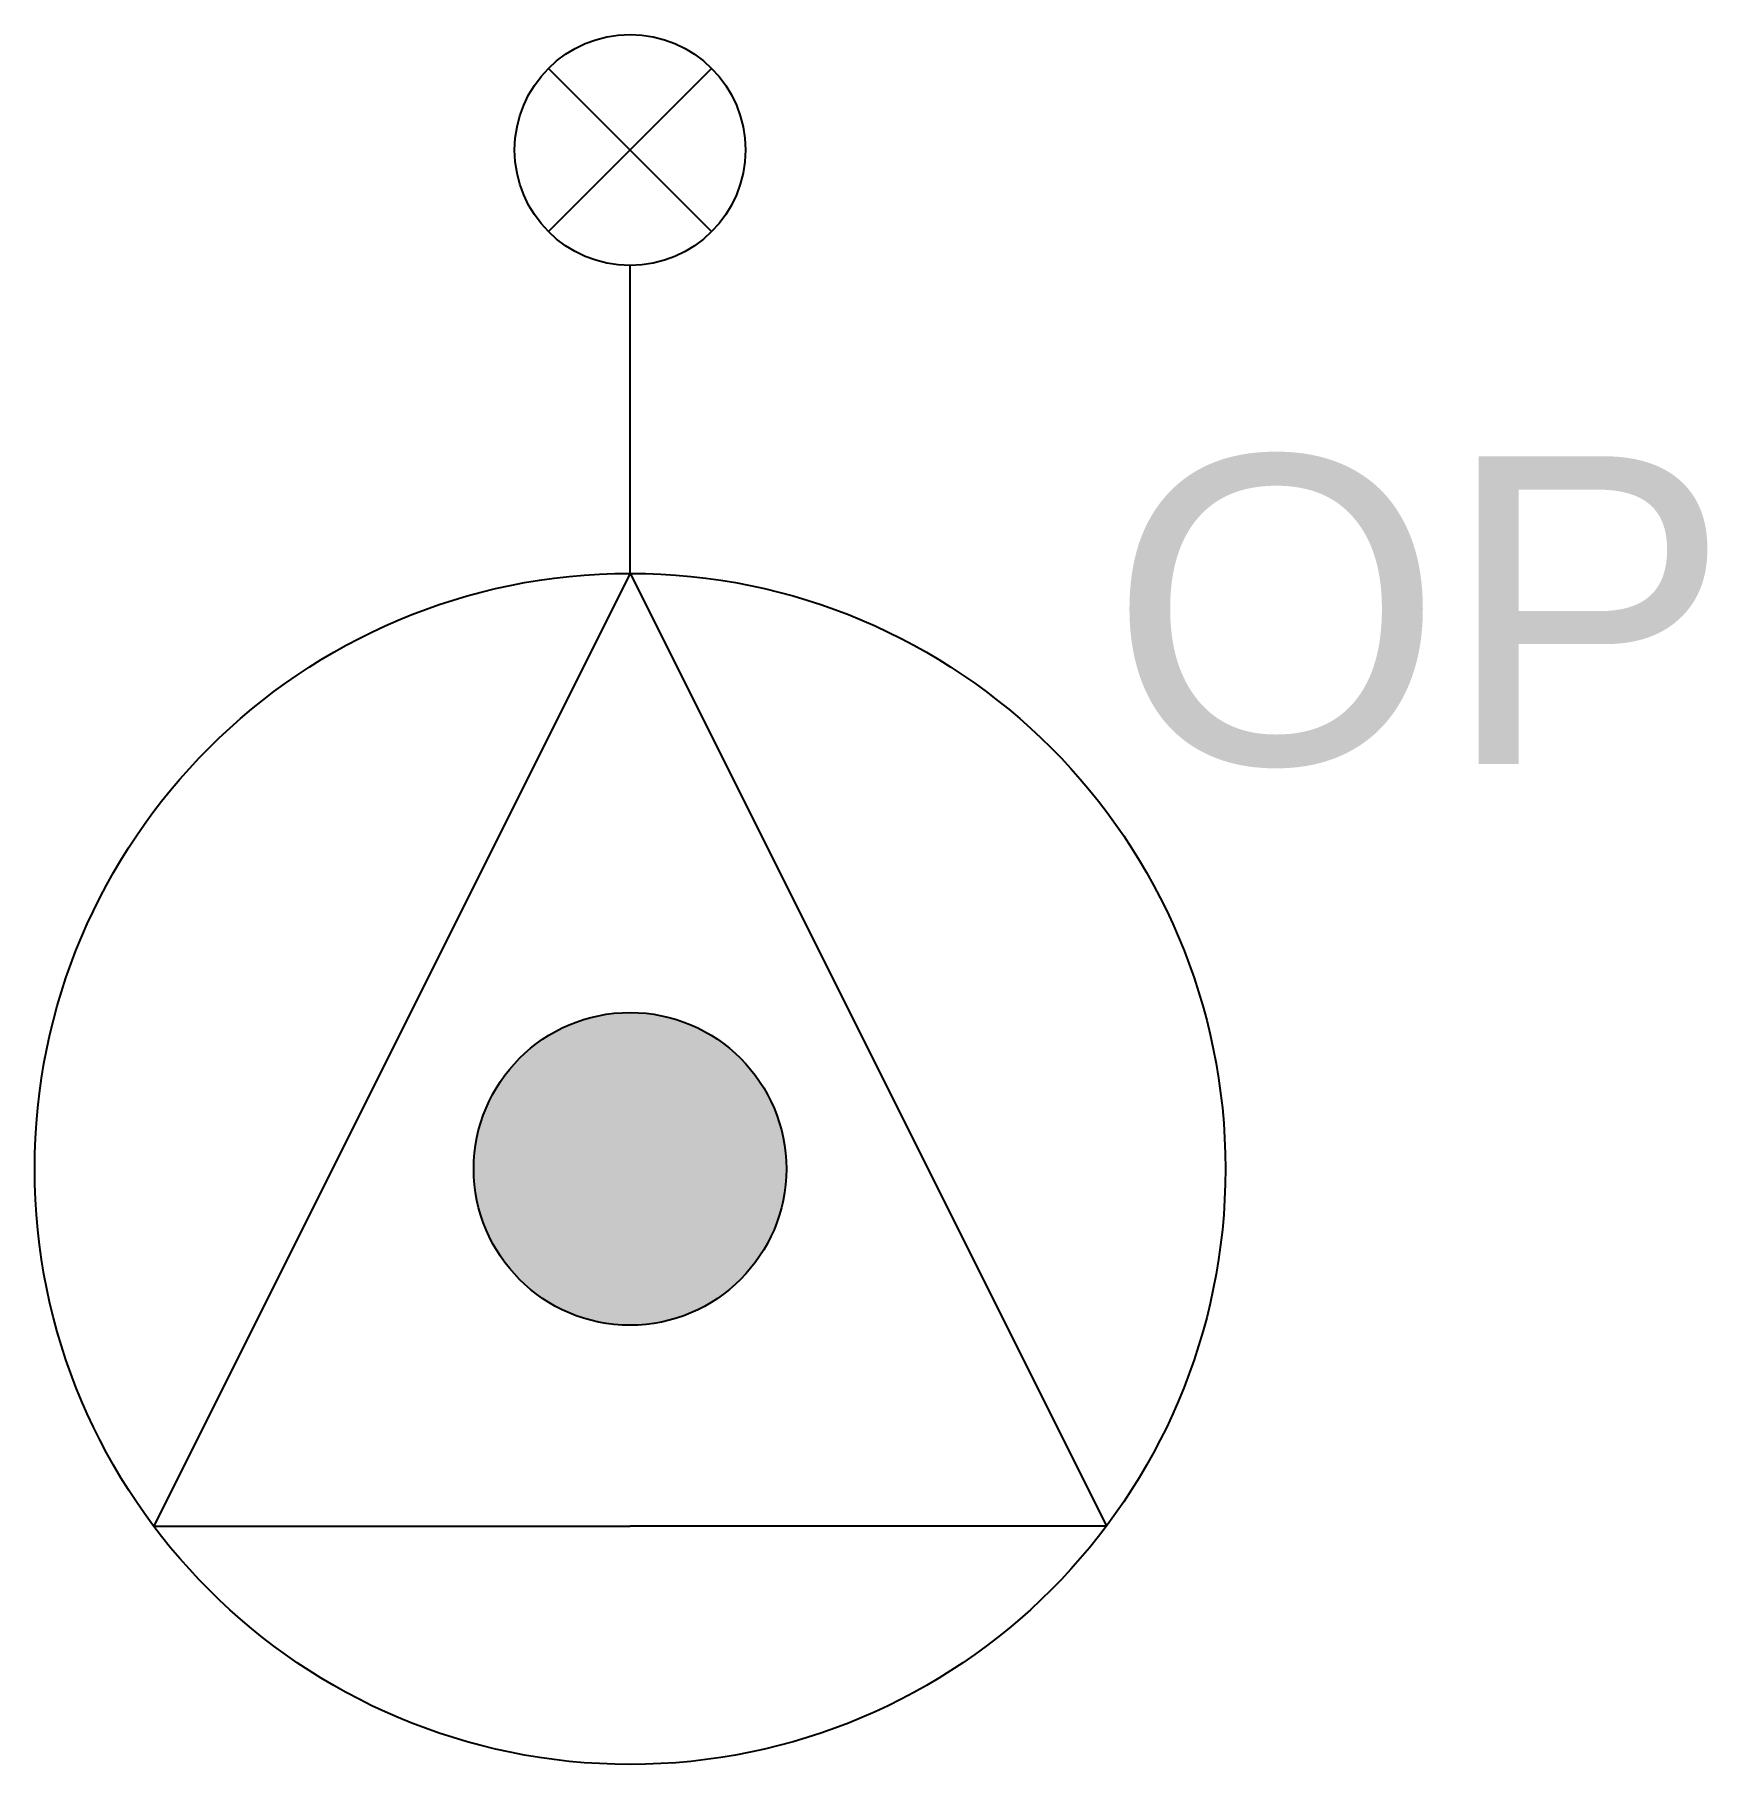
# Model space of a CAD drawing. Header units: millimetres. Extents: x 182.2 to 193.1, y 79.8 to 91.
import ezdxf

# ---------------------------------------------------------------- set-up
doc = ezdxf.new("R2010")
doc.units = ezdxf.units.MM
doc.styles.get("Standard").update_dxf_attribs({"font": 'arial.ttf'})

msp = doc.modelspace()

# ---------------------------------------------------------------- hatches: boundary and pattern name
h = msp.add_hatch(color=256)
h.dxf.hatch_style = 1
h.paths.add_polyline_path([(187.122, 83.643, 1), (185.09, 83.643, 1)])

# ---------------------------------------------------------------- linework, layer by layer
for p, q in [((186.636, 89.734), (185.576, 90.794)), ((185.576, 89.734), (186.636, 90.794)), ((186.106, 87.514), (186.106, 89.514)), ((186.106, 87.514), (183.01, 81.321)), ((186.106, 87.514), (189.202, 81.321)), ((183.01, 81.321), (186.106, 81.321)), ((189.202, 81.321), (186.106, 81.321))]:
    msp.add_line(p, q)
for centre, radius in [((186.106, 90.264), 0.75), ((186.106, 83.643), 3.87), ((186.106, 83.643), 1.016)]:
    msp.add_circle(centre, radius)

# ---------------------------------------------------------------- texts
at = {"insert": (189.22, 88.274), "char_height": 2, "attachment_point": 1}
msp.add_mtext_dynamic_manual_height_columns('OP', width=10.41352, gutter_width=12.5, heights=[0], dxfattribs=at)

doc.saveas('drawing.dxf')
